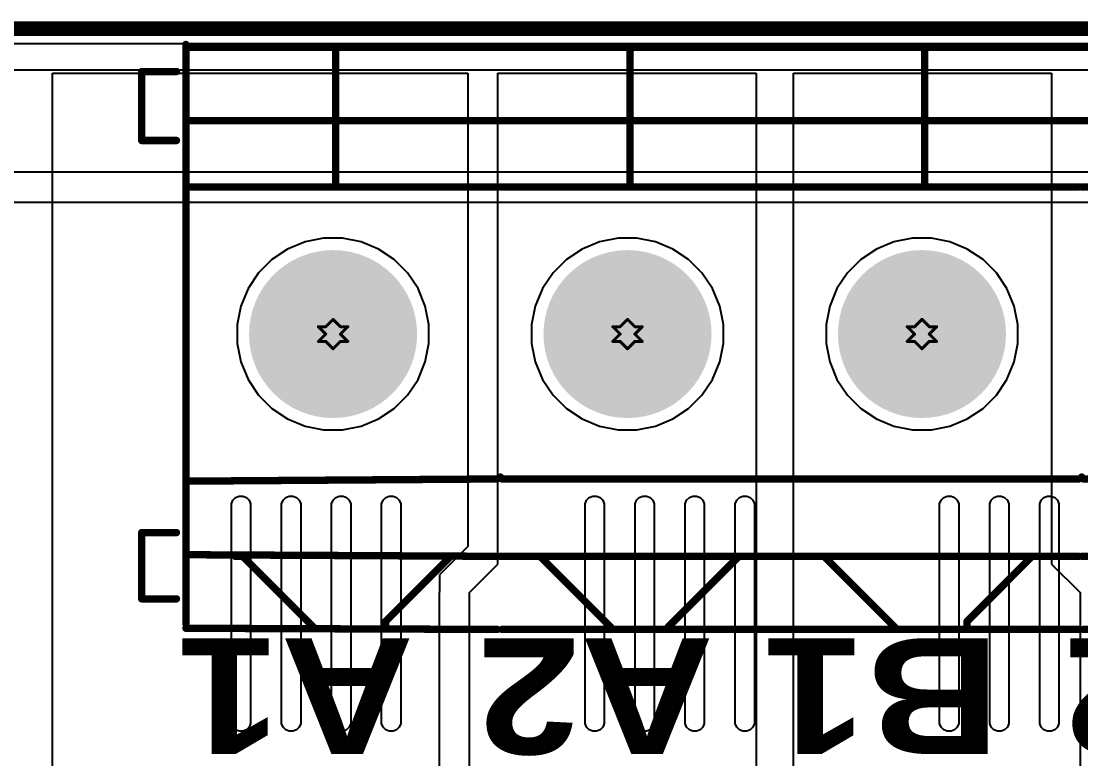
# Model space of a CAD drawing. Header units: inches. Extents: x -4 to 5258, y -4 to 5281.
# Drawn here: x 52.05 to 70.33, y 93.4 to 106.14 of the extents above; entities that cross this region are included whole.
import ezdxf

# ---------------------------------------------------------------- set-up
doc = ezdxf.new("R2010")
doc.units = ezdxf.units.IN
for name, color, linetype in [('Board Outline', 216, 'Continuous'), ('Bottom Layer', 5, 'Continuous'), ('Bottom Solder', 6, 'Continuous'), ('Drill Drawing', 1, 'Continuous'), ('Layer 1', 16, 'Continuous'), ('Layer 2', 76, 'Continuous'), ('Multi-Layer', 9, 'Continuous'), ('Pad Holes', 156, 'Continuous'), ('Top Layer', 1, 'Continuous'), ('Top Overlay', 2, 'Continuous'), ('Top Solder', 216, 'Continuous')]:
    doc.layers.add(name, color=color, linetype=linetype)
doc.styles.add('Arial Black_Bold', font='', dxfattribs={"height": 0.2})
doc.styles.get('Arial Black_Bold').set_extended_font_data('Arial Black', bold=True)

# ---------------------------------------------------------------- blocks, each defined once
blk = doc.blocks.new('DB128L_5_08_4P_GN_S_206')
at = {"layer": 'Bottom Layer'}
h = blk.add_hatch(color=5, dxfattribs=at)
edge = h.paths.add_edge_path()
edge.add_arc((-2.54, 0), 1.4, 0, 360)
h = blk.add_hatch(color=5, dxfattribs=at)
edge = h.paths.add_edge_path()
edge.add_arc((2.54, 0), 1.4, 0, 360)
h = blk.add_hatch(color=5, dxfattribs=at)
edge = h.paths.add_edge_path()
edge.add_arc((7.62, 0), 1.4, 0, 360)
at = {"layer": 'Bottom Solder'}
h = blk.add_hatch(color=6, dxfattribs=at)
edge = h.paths.add_edge_path()
edge.add_arc((-2.54, 0), 1.45, 0, 360)
h = blk.add_hatch(color=6, dxfattribs=at)
edge = h.paths.add_edge_path()
edge.add_arc((2.54, 0), 1.45, 0, 360)
h = blk.add_hatch(color=6, dxfattribs=at)
edge = h.paths.add_edge_path()
edge.add_arc((7.62, 0), 1.45, 0, 360)
at = {"layer": 'Layer 1'}
h = blk.add_hatch(color=16, dxfattribs=at)
edge = h.paths.add_edge_path()
edge.add_arc((-2.54, 0), 1.4, 0, 360)
h = blk.add_hatch(color=16, dxfattribs=at)
edge = h.paths.add_edge_path()
edge.add_arc((2.54, 0), 1.4, 0, 360)
h = blk.add_hatch(color=16, dxfattribs=at)
edge = h.paths.add_edge_path()
edge.add_arc((7.62, 0), 1.4, 0, 360)
at = {"layer": 'Layer 2'}
h = blk.add_hatch(color=76, dxfattribs=at)
edge = h.paths.add_edge_path()
edge.add_arc((-2.54, 0), 1.4, 0, 360)
h = blk.add_hatch(color=76, dxfattribs=at)
edge = h.paths.add_edge_path()
edge.add_arc((2.54, 0), 1.4, 0, 360)
h = blk.add_hatch(color=76, dxfattribs=at)
edge = h.paths.add_edge_path()
edge.add_arc((7.62, 0), 1.4, 0, 360)
at = {"layer": 'Multi-Layer'}
h = blk.add_hatch(color=9, dxfattribs=at)
edge = h.paths.add_edge_path()
edge.add_arc((-2.54, 0), 1.4, 0, 360)
h = blk.add_hatch(color=9, dxfattribs=at)
edge = h.paths.add_edge_path()
edge.add_arc((2.54, 0), 1.4, 0, 360)
h = blk.add_hatch(color=9, dxfattribs=at)
edge = h.paths.add_edge_path()
edge.add_arc((7.62, 0), 1.4, 0, 360)
at = {"layer": 'Pad Holes'}
h = blk.add_hatch(color=7, dxfattribs=at)
edge = h.paths.add_edge_path()
edge.add_arc((-2.577, 0), 0.75, 90, 270)
edge.add_line((-2.577, -0.75), (-2.503, -0.75))
edge.add_arc((-2.503, 0), 0.75, 270, 450)
edge.add_line((-2.503, 0.75), (-2.577, 0.75))
h = blk.add_hatch(color=7, dxfattribs=at)
edge = h.paths.add_edge_path()
edge.add_arc((2.503, 0), 0.75, 90, 270)
edge.add_line((2.503, -0.75), (2.577, -0.75))
edge.add_arc((2.577, 0), 0.75, 270, 450)
edge.add_line((2.577, 0.75), (2.503, 0.75))
h = blk.add_hatch(color=7, dxfattribs=at)
edge = h.paths.add_edge_path()
edge.add_arc((7.583, 0), 0.75, 90, 270)
edge.add_line((7.583, -0.75), (7.657, -0.75))
edge.add_arc((7.657, 0), 0.75, 270, 450)
edge.add_line((7.657, 0.75), (7.583, 0.75))
at = {"layer": 'Top Layer'}
h = blk.add_hatch(color=1, dxfattribs=at)
edge = h.paths.add_edge_path()
edge.add_arc((-2.54, 0), 1.4, 0, 360)
h = blk.add_hatch(color=1, dxfattribs=at)
edge = h.paths.add_edge_path()
edge.add_arc((2.54, 0), 1.4, 0, 360)
h = blk.add_hatch(color=1, dxfattribs=at)
edge = h.paths.add_edge_path()
edge.add_arc((7.62, 0), 1.4, 0, 360)
at = {"layer": 'Top Solder'}
h = blk.add_hatch(color=216, dxfattribs=at)
edge = h.paths.add_edge_path()
edge.add_arc((-2.54, 0), 1.45, 0, 360)
h = blk.add_hatch(color=216, dxfattribs=at)
edge = h.paths.add_edge_path()
edge.add_arc((2.54, 0), 1.45, 0, 360)
h = blk.add_hatch(color=216, dxfattribs=at)
edge = h.paths.add_edge_path()
edge.add_arc((7.62, 0), 1.45, 0, 360)
at = {"layer": 'Top Overlay'}
for points in [[(-5.327, 5.1, 0.127, 0.127, 0), (-10.033, 5.08, 0.127, 0.127, 0)], [(4.706, 5.1, 0.127, 0.127, 0), (-5.244, 5.1, 0.127, 0.127, 0)], [(-3.318, 5.06, 0.127, 0.127, 0), (-3.318, 4.962, 0.127, 0.127, 0)], [(-0.851, 3.838, 0.127, 0.127, 0), (-2.073, 5.06, 0.127, 0.127, 0)], [(1.838, 5.057, 0.127, 0.127, 0), (0.619, 3.838, 0.127, 0.127, 0)], [(1.838, 5.057, 0.127, 0.127, 0), (1.838, 5.06, 0.127, 0.127, 0)], [(4.023, 3.866, 0.127, 0.127, 0), (2.829, 5.06, 0.127, 0.127, 0)], [(10.16, 5.08, 0.127, 0.127, 0), (4.789, 5.1, 0.127, 0.127, 0)], [(6.715, 4.962, 0.127, 0.127, 0), (6.715, 5.06, 0.127, 0.127, 0)], [(9.182, 3.838, 0.127, 0.127, 0), (7.96, 5.06, 0.127, 0.127, 0)], [(-3.318, 4.962, 0.127, 0.127, 0), (-4.441, 3.838, 0.127, 0.127, 0)], [(6.715, 4.962, 0.127, 0.127, 0), (5.592, 3.838, 0.127, 0.127, 0)], [(10.16, 5, 0.127, 0.127, 0), (10.16, -5, 0.127, 0.127, 0)], [(10.922, 4.572, 0.127, 0.127, 0), (10.322, 4.572, 0.127, 0.127, 0)], [(10.922, 4.572, 0.127, 0.127, 0), (10.922, 3.428, 0.127, 0.127, 0)], [(-5.297, 3.838, 0.127, 0.127, 0), (-10.033, 3.81, 0.127, 0.127, 0)], [(4.736, 3.838, 0.127, 0.127, 0), (-5.244, 3.838, 0.127, 0.127, 0)], [(-0.727, 3.838, 0.127, 0.127, 0), (-0.851, 3.838, 0.127, 0.127, 0)], [(4.023, 3.838, 0.127, 0.127, 0), (4.023, 3.866, 0.127, 0.127, 0)], [(10.16, 3.81, 0.127, 0.127, 0), (4.789, 3.838, 0.127, 0.127, 0)], [(9.306, 3.838, 0.127, 0.127, 0), (9.182, 3.838, 0.127, 0.127, 0)], [(10.922, 3.428, 0.127, 0.127, 0), (10.322, 3.428, 0.127, 0.127, 0)], [(-5.331, 2.503, 0.127, 0.127, 0), (-10.033, 2.54, 0.127, 0.127, 0)], [(-5.297, 2.469, 0.127, 0.127, 0), (-5.331, 2.503, 0.127, 0.127, 0)], [(4.702, 2.503, 0.127, 0.127, 0), (-5.244, 2.503, 0.127, 0.127, 0)], [(4.736, 2.469, 0.127, 0.127, 0), (4.702, 2.503, 0.127, 0.127, 0)], [(10.16, 2.54, 0.127, 0.127, 0), (4.788, 2.502, 0.127, 0.127, 0)], [(-5.297, -2.54, 0.127, 0.127, 0), (-10.033, -2.54, 0.127, 0.127, 0)], [(4.736, -2.54, 0.127, 0.127, 0), (-5.244, -2.54, 0.127, 0.127, 0)], [(-2.585, -2.54, 0.127, 0.127, 0), (-2.585, -4.908, 0.127, 0.127, 0)], [(2.495, -2.54, 0.127, 0.127, 0), (2.495, -4.908, 0.127, 0.127, 0)], [(10.16, -2.54, 0.127, 0.127, 0), (4.789, -2.54, 0.127, 0.127, 0)], [(7.575, -4.908, 0.127, 0.127, 0), (7.575, -2.54, 0.127, 0.127, 0)], [(10.922, -3.342, 0.127, 0.127, 0), (10.322, -3.342, 0.127, 0.127, 0)], [(10.922, -3.342, 0.127, 0.127, 0), (10.922, -4.532, 0.127, 0.127, 0)], [(0.18, -3.683, 0.127, 0.127, 0), (-10.003, -3.683, 0.127, 0.127, 0)], [(10.16, -3.683, 0.127, 0.127, 0), (0.18, -3.683, 0.127, 0.127, 0)], [(10.922, -4.532, 0.127, 0.127, 0), (10.322, -4.532, 0.127, 0.127, 0)], [(0.355, -4.953, 0.127, 0.127, 0), (-10.003, -4.953, 0.127, 0.127, 0)], [(10.16, -4.953, 0.127, 0.127, 0), (0.143, -4.953, 0.127, 0.127, 0)]]:
    blk.add_lwpolyline(points, format="xyseb", dxfattribs=at)
for points in [[(-5.359, 5.1, 0.0635, 0.0635, 1), (-5.295, 5.1, 0.0635, 0.0635, 1)], [(-5.276, 5.1, 0.0635, 0.0635, 1), (-5.212, 5.1, 0.0635, 0.0635, 1)], [(-3.35, 5.06, 0.0635, 0.0635, 1), (-3.286, 5.06, 0.0635, 0.0635, 1)], [(-2.105, 5.06, 0.0635, 0.0635, 1), (-2.041, 5.06, 0.0635, 0.0635, 1)], [(1.807, 5.06, 0.0635, 0.0635, 1), (1.87, 5.06, 0.0635, 0.0635, 1)], [(1.807, 5.057, 0.0635, 0.0635, 1), (1.87, 5.057, 0.0635, 0.0635, 1)], [(1.807, 5.057, 0.0635, 0.0635, 1), (1.87, 5.057, 0.0635, 0.0635, 1)], [(2.797, 5.06, 0.0635, 0.0635, 1), (2.861, 5.06, 0.0635, 0.0635, 1)], [(4.674, 5.1, 0.0635, 0.0635, 1), (4.738, 5.1, 0.0635, 0.0635, 1)], [(4.757, 5.1, 0.0635, 0.0635, 1), (4.821, 5.1, 0.0635, 0.0635, 1)], [(6.683, 5.06, 0.0635, 0.0635, 1), (6.747, 5.06, 0.0635, 0.0635, 1)], [(7.928, 5.06, 0.0635, 0.0635, 1), (7.992, 5.06, 0.0635, 0.0635, 1)], [(10.128, 5.08, 0.0635, 0.0635, 1), (10.192, 5.08, 0.0635, 0.0635, 1)], [(-3.35, 4.962, 0.0635, 0.0635, 1), (-3.286, 4.962, 0.0635, 0.0635, 1)], [(-3.35, 4.962, 0.0635, 0.0635, 1), (-3.286, 4.962, 0.0635, 0.0635, 1)], [(6.683, 4.962, 0.0635, 0.0635, 1), (6.747, 4.962, 0.0635, 0.0635, 1)], [(6.683, 4.962, 0.0635, 0.0635, 1), (6.747, 4.962, 0.0635, 0.0635, 1)], [(10.128, 5, 0.0635, 0.0635, 1), (10.192, 5, 0.0635, 0.0635, 1)], [(10.29, 4.572, 0.0635, 0.0635, 1), (10.354, 4.572, 0.0635, 0.0635, 1)], [(10.89, 4.572, 0.0635, 0.0635, 1), (10.954, 4.572, 0.0635, 0.0635, 1)], [(10.89, 4.572, 0.0635, 0.0635, 1), (10.954, 4.572, 0.0635, 0.0635, 1)], [(-5.329, 3.838, 0.0635, 0.0635, 1), (-5.265, 3.838, 0.0635, 0.0635, 1)], [(-5.276, 3.838, 0.0635, 0.0635, 1), (-5.212, 3.838, 0.0635, 0.0635, 1)], [(-4.473, 3.838, 0.0635, 0.0635, 1), (-4.41, 3.838, 0.0635, 0.0635, 1)], [(-0.883, 3.838, 0.0635, 0.0635, 1), (-0.82, 3.838, 0.0635, 0.0635, 1)], [(-0.883, 3.838, 0.0635, 0.0635, 1), (-0.82, 3.838, 0.0635, 0.0635, 1)], [(-0.759, 3.838, 0.0635, 0.0635, 1), (-0.695, 3.838, 0.0635, 0.0635, 1)], [(0.587, 3.838, 0.0635, 0.0635, 1), (0.651, 3.838, 0.0635, 0.0635, 1)], [(3.991, 3.866, 0.0635, 0.0635, 1), (4.055, 3.866, 0.0635, 0.0635, 1)], [(3.991, 3.866, 0.0635, 0.0635, 1), (4.055, 3.866, 0.0635, 0.0635, 1)], [(3.991, 3.838, 0.0635, 0.0635, 1), (4.055, 3.838, 0.0635, 0.0635, 1)], [(4.704, 3.838, 0.0635, 0.0635, 1), (4.768, 3.838, 0.0635, 0.0635, 1)], [(4.757, 3.838, 0.0635, 0.0635, 1), (4.821, 3.838, 0.0635, 0.0635, 1)], [(5.56, 3.838, 0.0635, 0.0635, 1), (5.623, 3.838, 0.0635, 0.0635, 1)], [(9.15, 3.838, 0.0635, 0.0635, 1), (9.213, 3.838, 0.0635, 0.0635, 1)], [(9.15, 3.838, 0.0635, 0.0635, 1), (9.213, 3.838, 0.0635, 0.0635, 1)], [(9.274, 3.838, 0.0635, 0.0635, 1), (9.338, 3.838, 0.0635, 0.0635, 1)], [(10.128, 3.81, 0.0635, 0.0635, 1), (10.192, 3.81, 0.0635, 0.0635, 1)], [(10.29, 3.428, 0.0635, 0.0635, 1), (10.354, 3.428, 0.0635, 0.0635, 1)], [(10.89, 3.428, 0.0635, 0.0635, 1), (10.954, 3.428, 0.0635, 0.0635, 1)], [(10.89, 3.428, 0.0635, 0.0635, 1), (10.954, 3.428, 0.0635, 0.0635, 1)], [(-5.363, 2.503, 0.0635, 0.0635, 1), (-5.299, 2.503, 0.0635, 0.0635, 1)], [(-5.363, 2.503, 0.0635, 0.0635, 1), (-5.299, 2.503, 0.0635, 0.0635, 1)], [(-5.276, 2.503, 0.0635, 0.0635, 1), (-5.212, 2.503, 0.0635, 0.0635, 1)], [(4.67, 2.503, 0.0635, 0.0635, 1), (4.734, 2.503, 0.0635, 0.0635, 1)], [(4.67, 2.503, 0.0635, 0.0635, 1), (4.734, 2.503, 0.0635, 0.0635, 1)], [(4.756, 2.502, 0.0635, 0.0635, 1), (4.82, 2.502, 0.0635, 0.0635, 1)], [(10.128, 2.54, 0.0635, 0.0635, 1), (10.192, 2.54, 0.0635, 0.0635, 1)], [(-5.329, 2.469, 0.0635, 0.0635, 1), (-5.265, 2.469, 0.0635, 0.0635, 1)], [(4.704, 2.469, 0.0635, 0.0635, 1), (4.768, 2.469, 0.0635, 0.0635, 1)], [(-5.329, -2.54, 0.0635, 0.0635, 1), (-5.265, -2.54, 0.0635, 0.0635, 1)], [(-5.276, -2.54, 0.0635, 0.0635, 1), (-5.212, -2.54, 0.0635, 0.0635, 1)], [(-2.617, -2.54, 0.0635, 0.0635, 1), (-2.553, -2.54, 0.0635, 0.0635, 1)], [(2.463, -2.54, 0.0635, 0.0635, 1), (2.527, -2.54, 0.0635, 0.0635, 1)], [(4.704, -2.54, 0.0635, 0.0635, 1), (4.768, -2.54, 0.0635, 0.0635, 1)], [(4.757, -2.54, 0.0635, 0.0635, 1), (4.821, -2.54, 0.0635, 0.0635, 1)], [(7.543, -2.54, 0.0635, 0.0635, 1), (7.607, -2.54, 0.0635, 0.0635, 1)], [(10.128, -2.54, 0.0635, 0.0635, 1), (10.192, -2.54, 0.0635, 0.0635, 1)], [(10.29, -3.342, 0.0635, 0.0635, 1), (10.354, -3.342, 0.0635, 0.0635, 1)], [(10.89, -3.342, 0.0635, 0.0635, 1), (10.954, -3.342, 0.0635, 0.0635, 1)], [(10.89, -3.342, 0.0635, 0.0635, 1), (10.954, -3.342, 0.0635, 0.0635, 1)], [(0.148, -3.683, 0.0635, 0.0635, 1), (0.212, -3.683, 0.0635, 0.0635, 1)], [(0.148, -3.683, 0.0635, 0.0635, 1), (0.212, -3.683, 0.0635, 0.0635, 1)], [(10.128, -3.683, 0.0635, 0.0635, 1), (10.192, -3.683, 0.0635, 0.0635, 1)], [(10.29, -4.532, 0.0635, 0.0635, 1), (10.354, -4.532, 0.0635, 0.0635, 1)], [(10.89, -4.532, 0.0635, 0.0635, 1), (10.954, -4.532, 0.0635, 0.0635, 1)], [(10.89, -4.532, 0.0635, 0.0635, 1), (10.954, -4.532, 0.0635, 0.0635, 1)], [(-2.617, -4.908, 0.0635, 0.0635, 1), (-2.553, -4.908, 0.0635, 0.0635, 1)], [(0.111, -4.953, 0.0635, 0.0635, 1), (0.175, -4.953, 0.0635, 0.0635, 1)], [(0.323, -4.953, 0.0635, 0.0635, 1), (0.387, -4.953, 0.0635, 0.0635, 1)], [(2.463, -4.908, 0.0635, 0.0635, 1), (2.527, -4.908, 0.0635, 0.0635, 1)], [(7.543, -4.908, 0.0635, 0.0635, 1), (7.607, -4.908, 0.0635, 0.0635, 1)], [(10.128, -4.953, 0.0635, 0.0635, 1), (10.192, -4.953, 0.0635, 0.0635, 1)], [(10.128, -5, 0.0635, 0.0635, 1), (10.192, -5, 0.0635, 0.0635, 1)]]:
    blk.add_lwpolyline(points, format="xyseb", close=True, dxfattribs=at)

msp = doc.modelspace()

# ---------------------------------------------------------------- linework, layer by layer
at = {"layer": 'Board Outline'}
msp.add_lwpolyline([(-4.009, 106.009, 0.254, 0.254, 0), (145.991, 106.009, 0.254, 0.254, 0)], format="xyseb", dxfattribs=at)
at = {"layer": 'Bottom Layer'}
for p, q in [((50.144, 105.295), (125.662, 105.295)), ((57.264, 102.388), (56.944, 102.325)), ((57.59, 102.388), (57.264, 102.388)), ((57.909, 102.325), (57.59, 102.388)), ((62.344, 102.388), (62.024, 102.325)), ((62.67, 102.388), (62.344, 102.388)), ((62.989, 102.325), (62.67, 102.388)), ((67.424, 102.388), (67.104, 102.325)), ((67.75, 102.388), (67.424, 102.388)), ((68.069, 102.325), (67.75, 102.388)), ((56.643, 102.2), (56.372, 102.019)), ((56.944, 102.325), (56.643, 102.2)), ((58.21, 102.2), (57.909, 102.325)), ((58.481, 102.019), (58.21, 102.2)), ((61.723, 102.2), (61.452, 102.019)), ((62.024, 102.325), (61.723, 102.2)), ((63.29, 102.2), (62.989, 102.325)), ((63.561, 102.019), (63.29, 102.2)), ((66.803, 102.2), (66.532, 102.019)), ((67.104, 102.325), (66.803, 102.2)), ((68.37, 102.2), (68.069, 102.325)), ((68.641, 102.019), (68.37, 102.2)), ((56.372, 102.019), (56.142, 101.789)), ((58.712, 101.789), (58.481, 102.019)), ((61.452, 102.019), (61.222, 101.789)), ((63.792, 101.789), (63.561, 102.019)), ((66.532, 102.019), (66.302, 101.789)), ((68.872, 101.789), (68.641, 102.019)), ((56.142, 101.789), (55.961, 101.518)), ((58.893, 101.518), (58.712, 101.789)), ((61.222, 101.789), (61.041, 101.518)), ((63.973, 101.518), (63.792, 101.789)), ((66.302, 101.789), (66.121, 101.518)), ((69.053, 101.518), (68.872, 101.789)), ((55.961, 101.518), (55.836, 101.217)), ((59.017, 101.217), (58.893, 101.518)), ((61.041, 101.518), (60.916, 101.217)), ((64.097, 101.217), (63.973, 101.518)), ((66.121, 101.518), (65.996, 101.217)), ((69.177, 101.217), (69.053, 101.518)), ((55.836, 101.217), (55.773, 100.897)), ((59.081, 100.897), (59.017, 101.217)), ((60.916, 101.217), (60.853, 100.897)), ((64.161, 100.897), (64.097, 101.217)), ((65.996, 101.217), (65.933, 100.897)), ((69.241, 100.897), (69.177, 101.217)), ((55.773, 100.897), (55.773, 100.571)), ((59.081, 100.571), (59.081, 100.897)), ((60.853, 100.897), (60.853, 100.571)), ((64.161, 100.571), (64.161, 100.897)), ((65.933, 100.897), (65.933, 100.571)), ((69.241, 100.571), (69.241, 100.897)), ((55.773, 100.571), (55.836, 100.252)), ((59.017, 100.252), (59.081, 100.571)), ((60.853, 100.571), (60.916, 100.252)), ((64.097, 100.252), (64.161, 100.571)), ((65.933, 100.571), (65.996, 100.252)), ((69.177, 100.252), (69.241, 100.571)), ((55.836, 100.252), (55.961, 99.951)), ((58.893, 99.951), (59.017, 100.252)), ((60.916, 100.252), (61.041, 99.951)), ((63.973, 99.951), (64.097, 100.252)), ((65.996, 100.252), (66.121, 99.951)), ((69.053, 99.951), (69.177, 100.252)), ((55.961, 99.951), (56.142, 99.68)), ((58.712, 99.68), (58.893, 99.951)), ((61.041, 99.951), (61.222, 99.68)), ((63.792, 99.68), (63.973, 99.951)), ((66.121, 99.951), (66.302, 99.68)), ((68.872, 99.68), (69.053, 99.951)), ((56.142, 99.68), (56.372, 99.45)), ((58.481, 99.45), (58.712, 99.68)), ((61.222, 99.68), (61.452, 99.45)), ((63.561, 99.45), (63.792, 99.68)), ((66.302, 99.68), (66.532, 99.45)), ((68.641, 99.45), (68.872, 99.68)), ((56.372, 99.45), (56.643, 99.268)), ((58.21, 99.268), (58.481, 99.45)), ((61.452, 99.45), (61.723, 99.268)), ((63.29, 99.268), (63.561, 99.45)), ((66.532, 99.45), (66.803, 99.268)), ((68.37, 99.268), (68.641, 99.45)), ((56.643, 99.268), (56.944, 99.144)), ((56.944, 99.144), (57.264, 99.08)), ((57.59, 99.08), (57.909, 99.144)), ((57.909, 99.144), (58.21, 99.268)), ((61.723, 99.268), (62.024, 99.144)), ((62.024, 99.144), (62.344, 99.08)), ((62.67, 99.08), (62.989, 99.144)), ((62.989, 99.144), (63.29, 99.268)), ((66.803, 99.268), (67.104, 99.144)), ((67.104, 99.144), (67.424, 99.08)), ((67.75, 99.08), (68.069, 99.144)), ((68.069, 99.144), (68.37, 99.268)), ((57.264, 99.08), (57.59, 99.08)), ((62.344, 99.08), (62.67, 99.08)), ((67.424, 99.08), (67.75, 99.08))]:
    msp.add_line(p, q, dxfattribs=at)
at = {"layer": 'Bottom Solder'}
for p, q in [((55.674, 97.805), (55.699, 97.865)), ((55.699, 97.865), (55.745, 97.912)), ((55.745, 97.912), (55.806, 97.937)), ((55.806, 97.937), (55.839, 97.937)), ((55.839, 97.937), (55.872, 97.937)), ((55.872, 97.937), (55.933, 97.912)), ((55.933, 97.912), (55.979, 97.865)), ((55.979, 97.865), (56.004, 97.805)), ((56.538, 97.805), (56.563, 97.865)), ((56.563, 97.865), (56.609, 97.912)), ((56.609, 97.912), (56.67, 97.937)), ((56.67, 97.937), (56.703, 97.937)), ((56.703, 97.937), (56.735, 97.937)), ((56.735, 97.937), (56.796, 97.912)), ((56.796, 97.912), (56.843, 97.865)), ((56.843, 97.865), (56.868, 97.805)), ((57.401, 97.805), (57.426, 97.865)), ((57.426, 97.865), (57.473, 97.912)), ((57.473, 97.912), (57.533, 97.937)), ((57.533, 97.937), (57.566, 97.937)), ((57.566, 97.937), (57.599, 97.937)), ((57.599, 97.937), (57.66, 97.912)), ((57.66, 97.912), (57.706, 97.865)), ((57.706, 97.865), (57.731, 97.805)), ((58.265, 97.805), (58.29, 97.865)), ((58.29, 97.865), (58.336, 97.912)), ((58.336, 97.912), (58.397, 97.937)), ((58.397, 97.937), (58.43, 97.937)), ((58.43, 97.937), (58.463, 97.937)), ((58.463, 97.937), (58.523, 97.912)), ((58.523, 97.912), (58.57, 97.865)), ((58.57, 97.865), (58.595, 97.805)), ((61.775, 97.805), (61.8, 97.865)), ((61.8, 97.865), (61.846, 97.912)), ((61.846, 97.912), (61.907, 97.937)), ((61.907, 97.937), (61.94, 97.937)), ((61.94, 97.937), (61.973, 97.937)), ((61.973, 97.937), (62.033, 97.912)), ((62.033, 97.912), (62.08, 97.865)), ((62.08, 97.865), (62.105, 97.805)), ((62.638, 97.805), (62.664, 97.865)), ((62.664, 97.865), (62.71, 97.912)), ((62.71, 97.912), (62.771, 97.937)), ((62.771, 97.937), (62.804, 97.937)), ((62.804, 97.937), (62.836, 97.937)), ((62.836, 97.937), (62.897, 97.912)), ((62.897, 97.912), (62.944, 97.865)), ((62.944, 97.865), (62.969, 97.805)), ((63.502, 97.805), (63.527, 97.865)), ((63.527, 97.865), (63.574, 97.912)), ((63.574, 97.912), (63.634, 97.937)), ((63.634, 97.937), (63.667, 97.937)), ((63.667, 97.937), (63.7, 97.937)), ((63.7, 97.937), (63.761, 97.912)), ((63.761, 97.912), (63.807, 97.865)), ((63.807, 97.865), (63.832, 97.805)), ((64.366, 97.805), (64.391, 97.865)), ((64.391, 97.865), (64.437, 97.912)), ((64.437, 97.912), (64.498, 97.937)), ((64.498, 97.937), (64.531, 97.937)), ((64.531, 97.937), (64.564, 97.937)), ((64.564, 97.937), (64.624, 97.912)), ((64.624, 97.912), (64.671, 97.865)), ((64.671, 97.865), (64.696, 97.805)), ((67.892, 97.805), (67.917, 97.865)), ((67.917, 97.865), (67.964, 97.912)), ((67.964, 97.912), (68.024, 97.937)), ((68.024, 97.937), (68.057, 97.937)), ((68.057, 97.937), (68.09, 97.937)), ((68.09, 97.937), (68.151, 97.912)), ((68.151, 97.912), (68.197, 97.865)), ((68.197, 97.865), (68.222, 97.805)), ((68.756, 97.805), (68.781, 97.865)), ((68.781, 97.865), (68.827, 97.912)), ((68.827, 97.912), (68.888, 97.937)), ((68.888, 97.937), (68.921, 97.937)), ((68.921, 97.937), (68.954, 97.937)), ((68.954, 97.937), (69.014, 97.912)), ((69.014, 97.912), (69.061, 97.865)), ((69.061, 97.865), (69.086, 97.805)), ((69.619, 97.805), (69.645, 97.865)), ((69.645, 97.865), (69.691, 97.912)), ((69.691, 97.912), (69.752, 97.937)), ((69.752, 97.937), (69.784, 97.937)), ((69.784, 97.937), (69.817, 97.937)), ((69.817, 97.937), (69.878, 97.912)), ((69.878, 97.912), (69.924, 97.865)), ((69.924, 97.865), (69.95, 97.805)), ((55.674, 97.772), (55.674, 97.805)), ((55.674, 94.04), (55.674, 97.772)), ((56.004, 97.805), (56.004, 97.772)), ((56.004, 97.772), (56.004, 97.772)), ((56.004, 97.772), (56.004, 94.04)), ((56.538, 97.772), (56.538, 97.805)), ((56.538, 94.04), (56.538, 97.772)), ((56.868, 97.805), (56.868, 97.772)), ((56.868, 97.772), (56.868, 97.772)), ((56.868, 97.772), (56.868, 94.04)), ((57.401, 97.772), (57.401, 97.805)), ((57.401, 94.04), (57.401, 97.772)), ((57.731, 97.805), (57.731, 97.772)), ((57.731, 97.772), (57.731, 97.772)), ((57.731, 97.772), (57.731, 94.04)), ((58.265, 97.772), (58.265, 97.805)), ((58.265, 94.04), (58.265, 97.772)), ((58.595, 97.805), (58.595, 97.772)), ((58.595, 97.772), (58.595, 97.772)), ((58.595, 97.772), (58.595, 94.04)), ((61.775, 97.772), (61.775, 97.805)), ((61.775, 94.04), (61.775, 97.772)), ((62.105, 97.805), (62.105, 97.772)), ((62.105, 97.772), (62.105, 97.772)), ((62.105, 97.772), (62.105, 94.04)), ((62.638, 97.772), (62.638, 97.805)), ((62.638, 94.04), (62.638, 97.772)), ((62.969, 97.805), (62.969, 97.772)), ((62.969, 97.772), (62.969, 97.772)), ((62.969, 97.772), (62.969, 94.04)), ((63.502, 97.772), (63.502, 97.805)), ((63.502, 94.04), (63.502, 97.772)), ((63.832, 97.805), (63.832, 97.772)), ((63.832, 97.772), (63.832, 97.772)), ((63.832, 97.772), (63.832, 94.04)), ((64.366, 97.772), (64.366, 97.805)), ((64.366, 94.04), (64.366, 97.772)), ((64.696, 97.805), (64.696, 97.772)), ((64.696, 97.772), (64.696, 97.772)), ((64.696, 97.772), (64.696, 94.04)), ((67.892, 97.772), (67.892, 97.805)), ((67.892, 94.04), (67.892, 97.772)), ((68.222, 97.805), (68.222, 97.772)), ((68.222, 97.772), (68.222, 97.772)), ((68.222, 97.772), (68.222, 94.04)), ((68.756, 97.772), (68.756, 97.805)), ((68.756, 94.04), (68.756, 97.772)), ((69.086, 97.805), (69.086, 97.772)), ((69.086, 97.772), (69.086, 97.772)), ((69.086, 97.772), (69.086, 94.04)), ((69.619, 97.772), (69.619, 97.805)), ((69.619, 94.04), (69.619, 97.772)), ((69.95, 97.805), (69.95, 97.772)), ((69.95, 97.772), (69.95, 97.772)), ((69.95, 97.772), (69.95, 94.04)), ((55.674, 94.007), (55.674, 94.04)), ((55.674, 94.04), (55.674, 94.04)), ((55.699, 93.946), (55.674, 94.007)), ((56.004, 94.007), (55.979, 93.946)), ((56.004, 94.04), (56.004, 94.007)), ((56.538, 94.007), (56.538, 94.04)), ((56.538, 94.04), (56.538, 94.04)), ((56.563, 93.946), (56.538, 94.007)), ((56.868, 94.007), (56.843, 93.946)), ((56.868, 94.04), (56.868, 94.007)), ((57.401, 94.007), (57.401, 94.04)), ((57.401, 94.04), (57.401, 94.04)), ((57.426, 93.946), (57.401, 94.007)), ((57.731, 94.007), (57.706, 93.946)), ((57.731, 94.04), (57.731, 94.007)), ((58.265, 94.007), (58.265, 94.04)), ((58.265, 94.04), (58.265, 94.04)), ((58.29, 93.946), (58.265, 94.007)), ((58.595, 94.007), (58.57, 93.946)), ((58.595, 94.04), (58.595, 94.007)), ((61.775, 94.007), (61.775, 94.04)), ((61.775, 94.04), (61.775, 94.04)), ((61.8, 93.946), (61.775, 94.007)), ((62.105, 94.007), (62.08, 93.946)), ((62.105, 94.04), (62.105, 94.007)), ((62.638, 94.007), (62.638, 94.04)), ((62.638, 94.04), (62.638, 94.04)), ((62.664, 93.946), (62.638, 94.007)), ((62.969, 94.007), (62.944, 93.946)), ((62.969, 94.04), (62.969, 94.007)), ((63.502, 94.007), (63.502, 94.04)), ((63.502, 94.04), (63.502, 94.04)), ((63.527, 93.946), (63.502, 94.007)), ((63.832, 94.007), (63.807, 93.946)), ((63.832, 94.04), (63.832, 94.007)), ((64.366, 94.007), (64.366, 94.04)), ((64.366, 94.04), (64.366, 94.04)), ((64.391, 93.946), (64.366, 94.007)), ((64.696, 94.007), (64.671, 93.946)), ((64.696, 94.04), (64.696, 94.007)), ((67.892, 94.007), (67.892, 94.04)), ((67.892, 94.04), (67.892, 94.04)), ((67.917, 93.946), (67.892, 94.007)), ((68.222, 94.007), (68.197, 93.946)), ((68.222, 94.04), (68.222, 94.007)), ((68.756, 94.007), (68.756, 94.04)), ((68.756, 94.04), (68.756, 94.04)), ((68.781, 93.946), (68.756, 94.007)), ((69.086, 94.007), (69.061, 93.946)), ((69.086, 94.04), (69.086, 94.007)), ((69.619, 94.007), (69.619, 94.04)), ((69.619, 94.04), (69.619, 94.04)), ((69.645, 93.946), (69.619, 94.007)), ((69.95, 94.007), (69.924, 93.946)), ((69.95, 94.04), (69.95, 94.007)), ((55.745, 93.9), (55.699, 93.946)), ((55.806, 93.875), (55.745, 93.9)), ((55.839, 93.875), (55.806, 93.875)), ((55.872, 93.875), (55.839, 93.875)), ((55.933, 93.9), (55.872, 93.875)), ((55.979, 93.946), (55.933, 93.9)), ((56.609, 93.9), (56.563, 93.946)), ((56.67, 93.875), (56.609, 93.9)), ((56.703, 93.875), (56.67, 93.875)), ((56.735, 93.875), (56.703, 93.875)), ((56.796, 93.9), (56.735, 93.875)), ((56.843, 93.946), (56.796, 93.9)), ((57.473, 93.9), (57.426, 93.946)), ((57.533, 93.875), (57.473, 93.9)), ((57.566, 93.875), (57.533, 93.875)), ((57.599, 93.875), (57.566, 93.875)), ((57.66, 93.9), (57.599, 93.875)), ((57.706, 93.946), (57.66, 93.9)), ((58.336, 93.9), (58.29, 93.946)), ((58.397, 93.875), (58.336, 93.9)), ((58.43, 93.875), (58.397, 93.875)), ((58.463, 93.875), (58.43, 93.875)), ((58.523, 93.9), (58.463, 93.875)), ((58.57, 93.946), (58.523, 93.9)), ((61.846, 93.9), (61.8, 93.946)), ((61.907, 93.875), (61.846, 93.9)), ((61.94, 93.875), (61.907, 93.875)), ((61.973, 93.875), (61.94, 93.875)), ((62.033, 93.9), (61.973, 93.875)), ((62.08, 93.946), (62.033, 93.9)), ((62.71, 93.9), (62.664, 93.946)), ((62.771, 93.875), (62.71, 93.9)), ((62.804, 93.875), (62.771, 93.875)), ((62.836, 93.875), (62.804, 93.875)), ((62.897, 93.9), (62.836, 93.875)), ((62.944, 93.946), (62.897, 93.9)), ((63.574, 93.9), (63.527, 93.946)), ((63.634, 93.875), (63.574, 93.9)), ((63.667, 93.875), (63.634, 93.875)), ((63.7, 93.875), (63.667, 93.875)), ((63.761, 93.9), (63.7, 93.875)), ((63.807, 93.946), (63.761, 93.9)), ((64.437, 93.9), (64.391, 93.946)), ((64.498, 93.875), (64.437, 93.9)), ((64.531, 93.875), (64.498, 93.875)), ((64.564, 93.875), (64.531, 93.875)), ((64.624, 93.9), (64.564, 93.875)), ((64.671, 93.946), (64.624, 93.9)), ((67.964, 93.9), (67.917, 93.946)), ((68.024, 93.875), (67.964, 93.9)), ((68.057, 93.875), (68.024, 93.875)), ((68.09, 93.875), (68.057, 93.875)), ((68.151, 93.9), (68.09, 93.875)), ((68.197, 93.946), (68.151, 93.9)), ((68.827, 93.9), (68.781, 93.946)), ((68.888, 93.875), (68.827, 93.9)), ((68.921, 93.875), (68.888, 93.875)), ((68.954, 93.875), (68.921, 93.875)), ((69.014, 93.9), (68.954, 93.875)), ((69.061, 93.946), (69.014, 93.9)), ((69.691, 93.9), (69.645, 93.946)), ((69.752, 93.875), (69.691, 93.9)), ((69.784, 93.875), (69.752, 93.875)), ((69.817, 93.875), (69.784, 93.875)), ((69.878, 93.9), (69.817, 93.875)), ((69.924, 93.946), (69.878, 93.9))]:
    msp.add_line(p, q, dxfattribs=at)
at = {"layer": 'Drill Drawing'}
for points in [[(57.3, 100.861, 0.0508, 0.0508, 0), (57.427, 100.988, 0.0508, 0.0508, 0)], [(57.427, 100.988, 0.0508, 0.0508, 0), (57.554, 100.861, 0.0508, 0.0508, 0)], [(62.38, 100.861, 0.0508, 0.0508, 0), (62.507, 100.988, 0.0508, 0.0508, 0)], [(62.507, 100.988, 0.0508, 0.0508, 0), (62.634, 100.861, 0.0508, 0.0508, 0)], [(67.46, 100.861, 0.0508, 0.0508, 0), (67.587, 100.988, 0.0508, 0.0508, 0)], [(67.587, 100.988, 0.0508, 0.0508, 0), (67.714, 100.861, 0.0508, 0.0508, 0)], [(57.173, 100.861, 0.0508, 0.0508, 0), (57.3, 100.734, 0.0508, 0.0508, 0)], [(57.173, 100.861, 0.0508, 0.0508, 0), (57.3, 100.861, 0.0508, 0.0508, 0)], [(57.173, 100.607, 0.0508, 0.0508, 0), (57.3, 100.734, 0.0508, 0.0508, 0)], [(57.554, 100.861, 0.0508, 0.0508, 0), (57.681, 100.861, 0.0508, 0.0508, 0)], [(57.554, 100.734, 0.0508, 0.0508, 0), (57.681, 100.861, 0.0508, 0.0508, 0)], [(57.554, 100.734, 0.0508, 0.0508, 0), (57.681, 100.607, 0.0508, 0.0508, 0)], [(62.253, 100.861, 0.0508, 0.0508, 0), (62.38, 100.734, 0.0508, 0.0508, 0)], [(62.253, 100.861, 0.0508, 0.0508, 0), (62.38, 100.861, 0.0508, 0.0508, 0)], [(62.253, 100.607, 0.0508, 0.0508, 0), (62.38, 100.734, 0.0508, 0.0508, 0)], [(62.634, 100.861, 0.0508, 0.0508, 0), (62.761, 100.861, 0.0508, 0.0508, 0)], [(62.634, 100.734, 0.0508, 0.0508, 0), (62.761, 100.861, 0.0508, 0.0508, 0)], [(62.634, 100.734, 0.0508, 0.0508, 0), (62.761, 100.607, 0.0508, 0.0508, 0)], [(67.333, 100.861, 0.0508, 0.0508, 0), (67.46, 100.734, 0.0508, 0.0508, 0)], [(67.333, 100.861, 0.0508, 0.0508, 0), (67.46, 100.861, 0.0508, 0.0508, 0)], [(67.333, 100.607, 0.0508, 0.0508, 0), (67.46, 100.734, 0.0508, 0.0508, 0)], [(67.714, 100.861, 0.0508, 0.0508, 0), (67.841, 100.861, 0.0508, 0.0508, 0)], [(67.714, 100.734, 0.0508, 0.0508, 0), (67.841, 100.861, 0.0508, 0.0508, 0)], [(67.714, 100.734, 0.0508, 0.0508, 0), (67.841, 100.607, 0.0508, 0.0508, 0)], [(57.173, 100.607, 0.0508, 0.0508, 0), (57.3, 100.607, 0.0508, 0.0508, 0)], [(57.3, 100.607, 0.0508, 0.0508, 0), (57.427, 100.48, 0.0508, 0.0508, 0)], [(57.427, 100.48, 0.0508, 0.0508, 0), (57.554, 100.607, 0.0508, 0.0508, 0)], [(57.554, 100.607, 0.0508, 0.0508, 0), (57.681, 100.607, 0.0508, 0.0508, 0)], [(62.253, 100.607, 0.0508, 0.0508, 0), (62.38, 100.607, 0.0508, 0.0508, 0)], [(62.38, 100.607, 0.0508, 0.0508, 0), (62.507, 100.48, 0.0508, 0.0508, 0)], [(62.507, 100.48, 0.0508, 0.0508, 0), (62.634, 100.607, 0.0508, 0.0508, 0)], [(62.634, 100.607, 0.0508, 0.0508, 0), (62.761, 100.607, 0.0508, 0.0508, 0)], [(67.333, 100.607, 0.0508, 0.0508, 0), (67.46, 100.607, 0.0508, 0.0508, 0)], [(67.46, 100.607, 0.0508, 0.0508, 0), (67.587, 100.48, 0.0508, 0.0508, 0)], [(67.587, 100.48, 0.0508, 0.0508, 0), (67.714, 100.607, 0.0508, 0.0508, 0)], [(67.714, 100.607, 0.0508, 0.0508, 0), (67.841, 100.607, 0.0508, 0.0508, 0)]]:
    msp.add_lwpolyline(points, format="xyseb", dxfattribs=at)
for points in [[(57.414, 100.988, 0.0254, 0.0254, 1), (57.44, 100.988, 0.0254, 0.0254, 1)], [(57.414, 100.988, 0.0254, 0.0254, 1), (57.44, 100.988, 0.0254, 0.0254, 1)], [(62.494, 100.988, 0.0254, 0.0254, 1), (62.52, 100.988, 0.0254, 0.0254, 1)], [(62.494, 100.988, 0.0254, 0.0254, 1), (62.52, 100.988, 0.0254, 0.0254, 1)], [(67.574, 100.988, 0.0254, 0.0254, 1), (67.6, 100.988, 0.0254, 0.0254, 1)], [(67.574, 100.988, 0.0254, 0.0254, 1), (67.6, 100.988, 0.0254, 0.0254, 1)], [(57.16, 100.861, 0.0254, 0.0254, 1), (57.186, 100.861, 0.0254, 0.0254, 1)], [(57.16, 100.861, 0.0254, 0.0254, 1), (57.186, 100.861, 0.0254, 0.0254, 1)], [(57.287, 100.861, 0.0254, 0.0254, 1), (57.313, 100.861, 0.0254, 0.0254, 1)], [(57.287, 100.861, 0.0254, 0.0254, 1), (57.313, 100.861, 0.0254, 0.0254, 1)], [(57.287, 100.734, 0.0254, 0.0254, 1), (57.313, 100.734, 0.0254, 0.0254, 1)], [(57.287, 100.734, 0.0254, 0.0254, 1), (57.313, 100.734, 0.0254, 0.0254, 1)], [(57.541, 100.861, 0.0254, 0.0254, 1), (57.567, 100.861, 0.0254, 0.0254, 1)], [(57.541, 100.861, 0.0254, 0.0254, 1), (57.567, 100.861, 0.0254, 0.0254, 1)], [(57.541, 100.734, 0.0254, 0.0254, 1), (57.567, 100.734, 0.0254, 0.0254, 1)], [(57.541, 100.734, 0.0254, 0.0254, 1), (57.567, 100.734, 0.0254, 0.0254, 1)], [(57.668, 100.861, 0.0254, 0.0254, 1), (57.694, 100.861, 0.0254, 0.0254, 1)], [(57.668, 100.861, 0.0254, 0.0254, 1), (57.694, 100.861, 0.0254, 0.0254, 1)], [(62.24, 100.861, 0.0254, 0.0254, 1), (62.266, 100.861, 0.0254, 0.0254, 1)], [(62.24, 100.861, 0.0254, 0.0254, 1), (62.266, 100.861, 0.0254, 0.0254, 1)], [(62.367, 100.861, 0.0254, 0.0254, 1), (62.393, 100.861, 0.0254, 0.0254, 1)], [(62.367, 100.861, 0.0254, 0.0254, 1), (62.393, 100.861, 0.0254, 0.0254, 1)], [(62.367, 100.734, 0.0254, 0.0254, 1), (62.393, 100.734, 0.0254, 0.0254, 1)], [(62.367, 100.734, 0.0254, 0.0254, 1), (62.393, 100.734, 0.0254, 0.0254, 1)], [(62.621, 100.861, 0.0254, 0.0254, 1), (62.647, 100.861, 0.0254, 0.0254, 1)], [(62.621, 100.861, 0.0254, 0.0254, 1), (62.647, 100.861, 0.0254, 0.0254, 1)], [(62.621, 100.734, 0.0254, 0.0254, 1), (62.647, 100.734, 0.0254, 0.0254, 1)], [(62.621, 100.734, 0.0254, 0.0254, 1), (62.647, 100.734, 0.0254, 0.0254, 1)], [(62.748, 100.861, 0.0254, 0.0254, 1), (62.774, 100.861, 0.0254, 0.0254, 1)], [(62.748, 100.861, 0.0254, 0.0254, 1), (62.774, 100.861, 0.0254, 0.0254, 1)], [(67.32, 100.861, 0.0254, 0.0254, 1), (67.346, 100.861, 0.0254, 0.0254, 1)], [(67.32, 100.861, 0.0254, 0.0254, 1), (67.346, 100.861, 0.0254, 0.0254, 1)], [(67.447, 100.861, 0.0254, 0.0254, 1), (67.473, 100.861, 0.0254, 0.0254, 1)], [(67.447, 100.861, 0.0254, 0.0254, 1), (67.473, 100.861, 0.0254, 0.0254, 1)], [(67.447, 100.734, 0.0254, 0.0254, 1), (67.473, 100.734, 0.0254, 0.0254, 1)], [(67.447, 100.734, 0.0254, 0.0254, 1), (67.473, 100.734, 0.0254, 0.0254, 1)], [(67.701, 100.861, 0.0254, 0.0254, 1), (67.727, 100.861, 0.0254, 0.0254, 1)], [(67.701, 100.861, 0.0254, 0.0254, 1), (67.727, 100.861, 0.0254, 0.0254, 1)], [(67.701, 100.734, 0.0254, 0.0254, 1), (67.727, 100.734, 0.0254, 0.0254, 1)], [(67.701, 100.734, 0.0254, 0.0254, 1), (67.727, 100.734, 0.0254, 0.0254, 1)], [(67.828, 100.861, 0.0254, 0.0254, 1), (67.854, 100.861, 0.0254, 0.0254, 1)], [(67.828, 100.861, 0.0254, 0.0254, 1), (67.854, 100.861, 0.0254, 0.0254, 1)], [(57.16, 100.607, 0.0254, 0.0254, 1), (57.186, 100.607, 0.0254, 0.0254, 1)], [(57.16, 100.607, 0.0254, 0.0254, 1), (57.186, 100.607, 0.0254, 0.0254, 1)], [(57.287, 100.607, 0.0254, 0.0254, 1), (57.313, 100.607, 0.0254, 0.0254, 1)], [(57.287, 100.607, 0.0254, 0.0254, 1), (57.313, 100.607, 0.0254, 0.0254, 1)], [(57.541, 100.607, 0.0254, 0.0254, 1), (57.567, 100.607, 0.0254, 0.0254, 1)], [(57.541, 100.607, 0.0254, 0.0254, 1), (57.567, 100.607, 0.0254, 0.0254, 1)], [(57.668, 100.607, 0.0254, 0.0254, 1), (57.694, 100.607, 0.0254, 0.0254, 1)], [(57.668, 100.607, 0.0254, 0.0254, 1), (57.694, 100.607, 0.0254, 0.0254, 1)], [(62.24, 100.607, 0.0254, 0.0254, 1), (62.266, 100.607, 0.0254, 0.0254, 1)], [(62.24, 100.607, 0.0254, 0.0254, 1), (62.266, 100.607, 0.0254, 0.0254, 1)], [(62.367, 100.607, 0.0254, 0.0254, 1), (62.393, 100.607, 0.0254, 0.0254, 1)], [(62.367, 100.607, 0.0254, 0.0254, 1), (62.393, 100.607, 0.0254, 0.0254, 1)], [(62.621, 100.607, 0.0254, 0.0254, 1), (62.647, 100.607, 0.0254, 0.0254, 1)], [(62.621, 100.607, 0.0254, 0.0254, 1), (62.647, 100.607, 0.0254, 0.0254, 1)], [(62.748, 100.607, 0.0254, 0.0254, 1), (62.774, 100.607, 0.0254, 0.0254, 1)], [(62.748, 100.607, 0.0254, 0.0254, 1), (62.774, 100.607, 0.0254, 0.0254, 1)], [(67.32, 100.607, 0.0254, 0.0254, 1), (67.346, 100.607, 0.0254, 0.0254, 1)], [(67.32, 100.607, 0.0254, 0.0254, 1), (67.346, 100.607, 0.0254, 0.0254, 1)], [(67.447, 100.607, 0.0254, 0.0254, 1), (67.473, 100.607, 0.0254, 0.0254, 1)], [(67.447, 100.607, 0.0254, 0.0254, 1), (67.473, 100.607, 0.0254, 0.0254, 1)], [(67.701, 100.607, 0.0254, 0.0254, 1), (67.727, 100.607, 0.0254, 0.0254, 1)], [(67.701, 100.607, 0.0254, 0.0254, 1), (67.727, 100.607, 0.0254, 0.0254, 1)], [(67.828, 100.607, 0.0254, 0.0254, 1), (67.854, 100.607, 0.0254, 0.0254, 1)], [(67.828, 100.607, 0.0254, 0.0254, 1), (67.854, 100.607, 0.0254, 0.0254, 1)], [(57.414, 100.48, 0.0254, 0.0254, 1), (57.44, 100.48, 0.0254, 0.0254, 1)], [(57.414, 100.48, 0.0254, 0.0254, 1), (57.44, 100.48, 0.0254, 0.0254, 1)], [(62.494, 100.48, 0.0254, 0.0254, 1), (62.52, 100.48, 0.0254, 0.0254, 1)], [(62.494, 100.48, 0.0254, 0.0254, 1), (62.52, 100.48, 0.0254, 0.0254, 1)], [(67.574, 100.48, 0.0254, 0.0254, 1), (67.6, 100.48, 0.0254, 0.0254, 1)], [(67.574, 100.48, 0.0254, 0.0254, 1), (67.6, 100.48, 0.0254, 0.0254, 1)]]:
    msp.add_lwpolyline(points, format="xyseb", close=True, dxfattribs=at)
at = {"layer": 'Layer 1'}
for p, q in [((-3.75, 105.75), (145.732, 105.75)), ((70.97, 103.531), (5.224, 103.531)), ((5.742, 103.013), (70.97, 103.013)), ((57.264, 102.388), (56.944, 102.325)), ((57.59, 102.388), (57.264, 102.388)), ((57.909, 102.325), (57.59, 102.388)), ((62.344, 102.388), (62.024, 102.325)), ((62.67, 102.388), (62.344, 102.388)), ((62.989, 102.325), (62.67, 102.388)), ((67.424, 102.388), (67.104, 102.325)), ((67.75, 102.388), (67.424, 102.388)), ((68.069, 102.325), (67.75, 102.388)), ((56.643, 102.2), (56.372, 102.019)), ((56.944, 102.325), (56.643, 102.2)), ((58.21, 102.2), (57.909, 102.325)), ((58.481, 102.019), (58.21, 102.2)), ((61.723, 102.2), (61.452, 102.019)), ((62.024, 102.325), (61.723, 102.2)), ((63.29, 102.2), (62.989, 102.325)), ((63.561, 102.019), (63.29, 102.2)), ((66.803, 102.2), (66.532, 102.019)), ((67.104, 102.325), (66.803, 102.2)), ((68.37, 102.2), (68.069, 102.325)), ((68.641, 102.019), (68.37, 102.2)), ((56.372, 102.019), (56.142, 101.789)), ((58.712, 101.789), (58.481, 102.019)), ((61.452, 102.019), (61.222, 101.789)), ((63.792, 101.789), (63.561, 102.019)), ((66.532, 102.019), (66.302, 101.789)), ((68.872, 101.789), (68.641, 102.019)), ((56.142, 101.789), (55.961, 101.518)), ((58.893, 101.518), (58.712, 101.789)), ((61.222, 101.789), (61.041, 101.518)), ((63.973, 101.518), (63.792, 101.789)), ((66.302, 101.789), (66.121, 101.518)), ((69.053, 101.518), (68.872, 101.789)), ((55.961, 101.518), (55.836, 101.217)), ((59.017, 101.217), (58.893, 101.518)), ((61.041, 101.518), (60.916, 101.217)), ((64.097, 101.217), (63.973, 101.518)), ((66.121, 101.518), (65.996, 101.217)), ((69.177, 101.217), (69.053, 101.518)), ((55.836, 101.217), (55.773, 100.897)), ((59.081, 100.897), (59.017, 101.217)), ((60.916, 101.217), (60.853, 100.897)), ((64.161, 100.897), (64.097, 101.217)), ((65.996, 101.217), (65.933, 100.897)), ((69.241, 100.897), (69.177, 101.217)), ((55.773, 100.897), (55.773, 100.571)), ((59.081, 100.571), (59.081, 100.897)), ((60.853, 100.897), (60.853, 100.571)), ((64.161, 100.571), (64.161, 100.897)), ((65.933, 100.897), (65.933, 100.571)), ((69.241, 100.571), (69.241, 100.897)), ((55.773, 100.571), (55.836, 100.252)), ((59.017, 100.252), (59.081, 100.571)), ((60.853, 100.571), (60.916, 100.252)), ((64.097, 100.252), (64.161, 100.571)), ((65.933, 100.571), (65.996, 100.252)), ((69.177, 100.252), (69.241, 100.571)), ((55.836, 100.252), (55.961, 99.951)), ((58.893, 99.951), (59.017, 100.252)), ((60.916, 100.252), (61.041, 99.951)), ((63.973, 99.951), (64.097, 100.252)), ((65.996, 100.252), (66.121, 99.951)), ((69.053, 99.951), (69.177, 100.252)), ((55.961, 99.951), (56.142, 99.68)), ((58.712, 99.68), (58.893, 99.951)), ((61.041, 99.951), (61.222, 99.68)), ((63.792, 99.68), (63.973, 99.951)), ((66.121, 99.951), (66.302, 99.68)), ((68.872, 99.68), (69.053, 99.951)), ((56.142, 99.68), (56.372, 99.45)), ((58.481, 99.45), (58.712, 99.68)), ((61.222, 99.68), (61.452, 99.45)), ((63.561, 99.45), (63.792, 99.68)), ((66.302, 99.68), (66.532, 99.45)), ((68.641, 99.45), (68.872, 99.68)), ((56.372, 99.45), (56.643, 99.268)), ((58.21, 99.268), (58.481, 99.45)), ((61.452, 99.45), (61.723, 99.268)), ((63.29, 99.268), (63.561, 99.45)), ((66.532, 99.45), (66.803, 99.268)), ((68.37, 99.268), (68.641, 99.45)), ((56.643, 99.268), (56.944, 99.144)), ((56.944, 99.144), (57.264, 99.08)), ((57.59, 99.08), (57.909, 99.144)), ((57.909, 99.144), (58.21, 99.268)), ((61.723, 99.268), (62.024, 99.144)), ((62.024, 99.144), (62.344, 99.08)), ((62.67, 99.08), (62.989, 99.144)), ((62.989, 99.144), (63.29, 99.268)), ((66.803, 99.268), (67.104, 99.144)), ((67.104, 99.144), (67.424, 99.08)), ((67.75, 99.08), (68.069, 99.144)), ((68.069, 99.144), (68.37, 99.268)), ((57.264, 99.08), (57.59, 99.08)), ((62.344, 99.08), (62.67, 99.08)), ((67.424, 99.08), (67.75, 99.08))]:
    msp.add_line(p, q, dxfattribs=at)
at = {"layer": 'Layer 2'}
for p, q in [((52.588, 90.792), (52.588, 105.241)), ((52.588, 105.241), (59.754, 105.241)), ((59.754, 105.241), (59.754, 97.067)), ((60.272, 96.763), (60.272, 105.241)), ((60.272, 105.241), (64.725, 105.241)), ((64.725, 105.241), (64.725, 90.792)), ((65.369, 90.792), (65.369, 105.241)), ((65.369, 105.241), (69.822, 105.241)), ((69.822, 105.241), (69.822, 96.763)), ((59.754, 97.067), (59.261, 96.575)), ((59.778, 96.269), (60.272, 96.763)), ((69.822, 96.763), (70.316, 96.269)), ((59.261, 96.575), (59.261, 96.276)), ((59.261, 96.276), (59.26, 96.269)), ((59.26, 96.269), (59.26, 83.406)), ((59.778, 83.406), (59.778, 96.269)), ((70.316, 96.269), (70.316, 83.406))]:
    msp.add_line(p, q, dxfattribs=at)
at = {"layer": 'Top Layer'}
for p, q in [((52.588, 91.188), (52.588, 105.241)), ((52.588, 105.241), (59.754, 105.241)), ((59.754, 105.241), (59.754, 97.067)), ((60.272, 96.763), (60.272, 105.241)), ((60.272, 105.241), (64.725, 105.241)), ((64.725, 105.241), (64.725, 91.237)), ((65.369, 91.237), (65.369, 105.241)), ((65.369, 105.241), (69.822, 105.241)), ((69.822, 105.241), (69.822, 97.067)), ((59.754, 97.067), (59.261, 96.575)), ((69.822, 97.067), (69.822, 96.763)), ((59.778, 96.269), (60.272, 96.763)), ((69.822, 96.763), (70.316, 96.269)), ((59.261, 96.575), (59.261, 96.276)), ((59.261, 96.276), (59.26, 96.269)), ((59.26, 96.269), (59.26, 83.653)), ((59.778, 83.653), (59.778, 96.269)), ((70.316, 96.269), (70.316, 96.269)), ((70.316, 96.269), (70.316, 83.653))]:
    msp.add_line(p, q, dxfattribs=at)

# ---------------------------------------------------------------- block references
at = {"rotation": 180}
msp.add_blockref('DB128L_5_08_4P_GN_S_206', (65.047, 100.734), dxfattribs=at)

# ---------------------------------------------------------------- texts
at = {"layer": 'Top Overlay', "style": 'Arial Black_Bold'}
for s, p in [('A1', (58.824, 95.481)), ('A2', (63.998, 95.481)), ('B1', (68.933, 95.481)), ('B2', (74.107, 95.481))]:
    msp.add_text(s, height=2, rotation=180, dxfattribs=at).set_placement(p)

doc.saveas('drawing.dxf')
